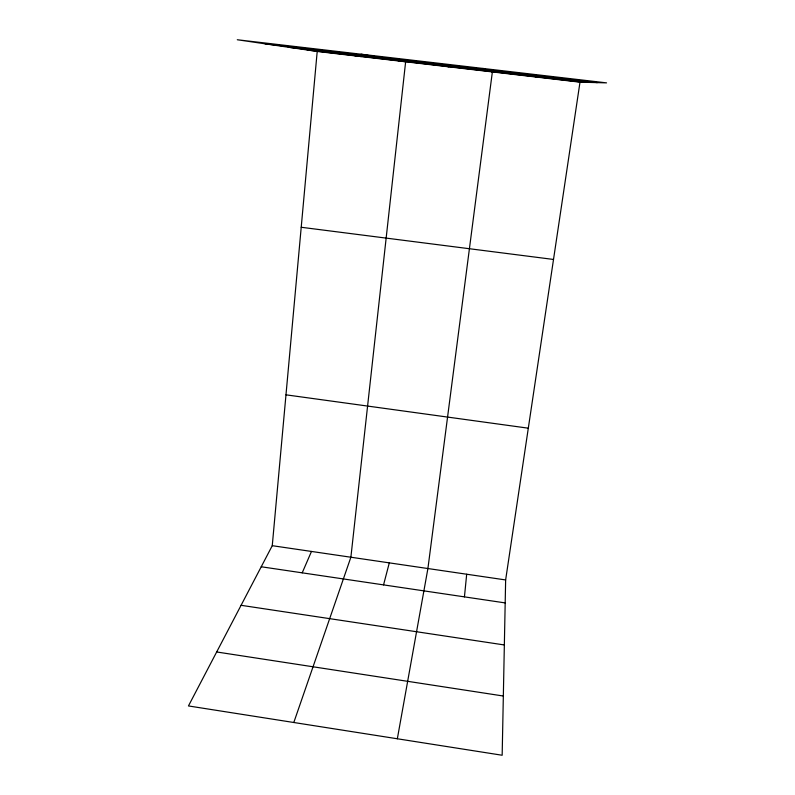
<?xml version="1.0" encoding="UTF-8"?>
<svg xmlns="http://www.w3.org/2000/svg" width="795" height="795" viewBox="0 0 795 795"><rect width="100%" height="100%" fill="white"/><g stroke="black" fill="none" stroke-linecap="round" stroke-linejoin="round"><path stroke-width="1.19" d="M579.992 82.173L505.64 579.943L502.162 755.25L188.455 705.94L272.258 545.688L317.205 51.456L237.288 39.75L606.545 82.869L579.992 82.173L317.205 51.456M464.439 596.876L466.685 574.229M397.341 738.774L427.909 568.534L492.363 71.928L482.893 68.43M383.548 584.891L389.302 562.87M293.802 722.496L350.883 557.225L405.639 61.791L361.029 54.199M302.209 572.837L311.481 551.442M536.069 77.035L537.132 76.857M264.974 43.804L597.313 82.63M288.267 47.213L589.572 82.422M307.079 49.966L583.341 82.263M301.216 227.271L553.509 259.448M285.981 394.827L528.307 428.187M272.258 545.688L505.64 579.943M261.237 566.765L505.183 602.908M241.084 605.303L504.348 644.964M353.407 55.382L361.308 56.614M216.677 651.97L503.334 696.023M445.458 66.144L448.887 66.85"/></g></svg>
